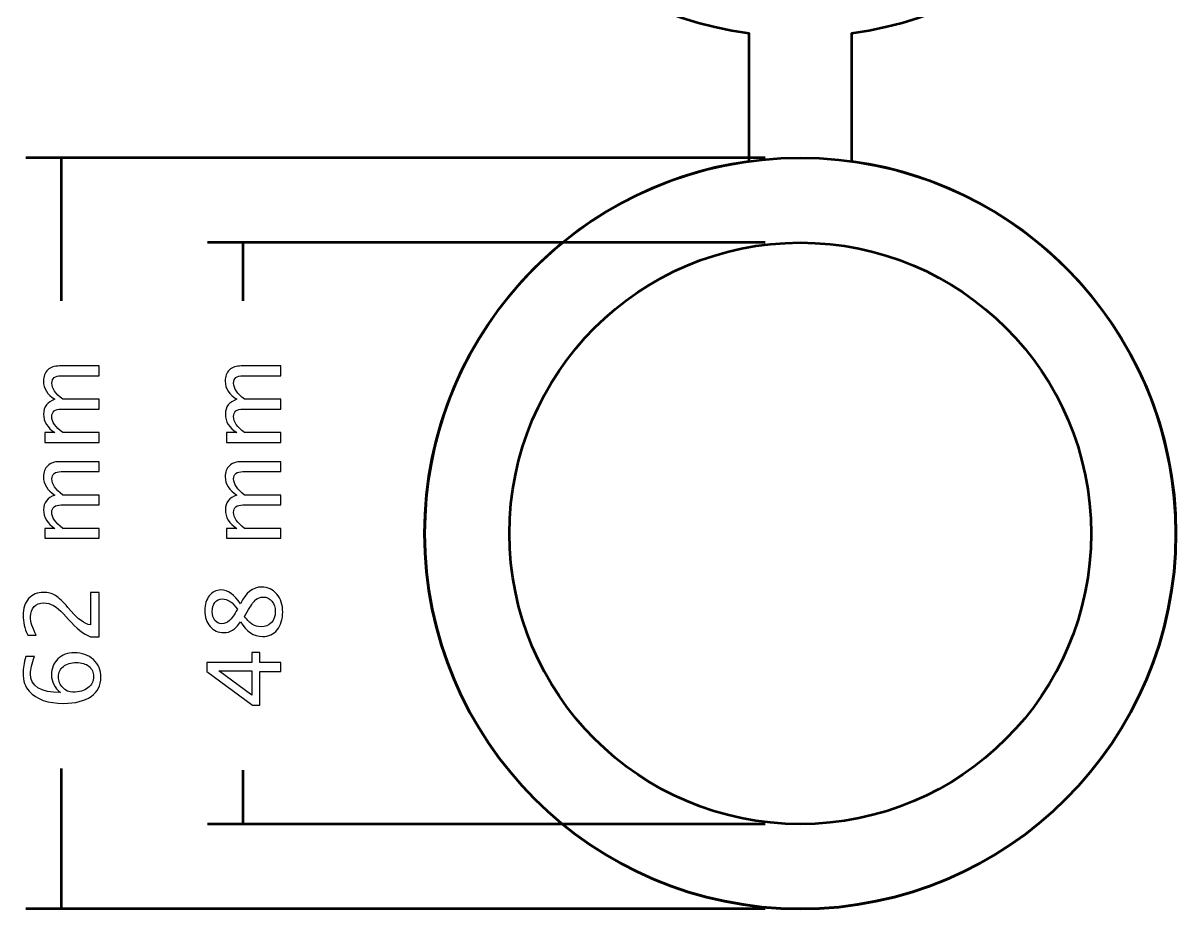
# Model space of a CAD drawing. Header units: centimetres. Extents: x -12.4 to 12.3, y -15.1 to 15.6.
# Drawn here: x -9.41 to 0.1, y -3.1 to 4.21 of the extents above; entities that cross this region are included whole.
import ezdxf

# ---------------------------------------------------------------- set-up
doc = ezdxf.new("R2010")
doc.units = ezdxf.units.CM
doc.header["$MEASUREMENT"] = 0
doc.layers.add('Layer 1', color=7, linetype='Continuous')

msp = doc.modelspace()

# ---------------------------------------------------------------- linework, layer by layer
at = {"layer": 'Layer 1', "color": 4, "lineweight": 53}
msp.add_ellipse((-3, 0), major_axis=(0, 3.1), ratio=1, dxfattribs=at)
at = {"layer": 'Layer 1', "lineweight": 53}
msp.add_ellipse((-3, 0), major_axis=(0, 2.4), ratio=1, dxfattribs=at)
msp.add_open_spline([(-2.575, 3.07087), (-1.06403, 2.86367), (0.1, 1.56789), (0.1, 0), (0.1, 0), (0.1, -1.71209), (-1.28791, -3.1), (-3, -3.1), (-3, -3.1), (-4.71209, -3.1), (-6.1, -1.71209), (-6.1, 0), (-6.1, 0), (-6.1, 1.56789), (-4.93597, 2.86367), (-3.425, 3.07087), (-3.425, 3.07087), (-3.425, 3.07087), (-3.425, 4.12913), (-3.425, 4.12913), (-3.425, 4.12913), (-4.93597, 4.33633), (-6.1, 5.63211), (-6.1, 7.2), (-6.1, 7.2), (-6.1, 8.65344), (-5.09968, 9.87306), (-3.75, 10.20844), (-3.75, 10.20844), (-3.75, 10.20844), (-3.75, 10.7), (-3.75, 10.7), (-3.75, 10.7), (-3.75, 10.7), (-2.25, 10.7), (-2.25, 10.7), (-2.25, 10.7), (-2.25, 10.7), (-2.25, 10.20844), (-2.25, 10.20844), (-2.25, 10.20844), (-0.90032, 9.87306), (0.1, 8.65344), (0.1, 7.2), (0.1, 7.2), (0.1, 5.63211), (-1.06403, 4.33633), (-2.575, 4.12913), (-2.575, 4.12913), (-2.575, 4.12913), (-2.575, 3.07087), (-2.575, 3.07087)], degree=3, knots=[0, 0, 0, 0, 0.0714286, 0.0714286, 0.0714286, 0.0714286, 0.1428571, 0.1428571, 0.1428571, 0.1428571, 0.2142857, 0.2142857, 0.2142857, 0.2142857, 0.2857143, 0.2857143, 0.2857143, 0.2857143, 0.3571429, 0.3571429, 0.3571429, 0.3571429, 0.4285714, 0.4285714, 0.4285714, 0.4285714, 0.5, 0.5, 0.5, 0.5, 0.5714286, 0.5714286, 0.5714286, 0.5714286, 0.6428571, 0.6428571, 0.6428571, 0.6428571, 0.7142857, 0.7142857, 0.7142857, 0.7142857, 0.7857143, 0.7857143, 0.7857143, 0.7857143, 0.8571429, 0.8571429, 0.8571429, 0.8571429, 1, 1, 1, 1], dxfattribs=at)
for points in [[(-3.29106, 3.1), (-3.29106, 3.1), (-9.39106, 3.1), (-9.39106, 3.1)], [(-9.1, 3.1), (-9.1, 3.1), (-9.1, 1.91863), (-9.1, 1.91863)], [(-3.29106, 2.4), (-3.29106, 2.4), (-7.89106, 2.4), (-7.89106, 2.4)], [(-7.6, 2.4), (-7.6, 2.4), (-7.6, 1.91863), (-7.6, 1.91863)], [(-9.1, -1.93952), (-9.1, -1.93952), (-9.1, -3.1), (-9.1, -3.1)], [(-7.6, -1.95307), (-7.6, -1.95307), (-7.6, -2.4), (-7.6, -2.4)], [(-3.29106, -2.4), (-3.29106, -2.4), (-7.89106, -2.4), (-7.89106, -2.4)], [(-3.29106, -3.1), (-3.29106, -3.1), (-9.39106, -3.1), (-9.39106, -3.1)]]:
    msp.add_open_spline(points, degree=3, dxfattribs=at)
at = {"layer": 'Layer 1'}
for points, knots in [([(-8.78631, 0.75057), (-8.78631, 0.75057), (-9.23505, 0.75057), (-9.23505, 0.75057), (-9.23505, 0.75057), (-9.23505, 0.75057), (-9.23505, 0.83185), (-9.23505, 0.83185), (-9.23505, 0.83185), (-9.23505, 0.83185), (-9.15024, 0.83185), (-9.15024, 0.83185), (-9.15024, 0.83185), (-9.21303, 0.8715), (-9.24436, 0.9223), (-9.24436, 0.98453), (-9.24436, 0.98453), (-9.24436, 1.04451), (-9.21303, 1.08529), (-9.15024, 1.10702), (-9.15024, 1.10702), (-9.2136, 1.14554), (-9.24521, 1.19578), (-9.24521, 1.25744), (-9.24521, 1.25744), (-9.24521, 1.29681), (-9.23363, 1.32743), (-9.21035, 1.34931), (-9.21035, 1.34931), (-9.18707, 1.37118), (-9.15447, 1.38219), (-9.11256, 1.38219), (-9.11256, 1.38219), (-9.11256, 1.38219), (-8.78631, 1.38219), (-8.78631, 1.38219), (-8.78631, 1.38219), (-8.78631, 1.38219), (-8.78631, 1.30091), (-8.78631, 1.30091), (-8.78631, 1.30091), (-8.78631, 1.30091), (-9.09915, 1.30091), (-9.09915, 1.30091), (-9.09915, 1.30091), (-9.15024, 1.30091), (-9.17578, 1.28059), (-9.17578, 1.23995), (-9.17578, 1.23995), (-9.17578, 1.19775), (-9.146, 1.15344), (-9.08631, 1.10702), (-9.08631, 1.10702), (-9.08631, 1.10702), (-8.78631, 1.10702), (-8.78631, 1.10702), (-8.78631, 1.10702), (-8.78631, 1.10702), (-8.78631, 1.02574), (-8.78631, 1.02574), (-8.78631, 1.02574), (-8.78631, 1.02574), (-9.09944, 1.02574), (-9.09944, 1.02574), (-9.09944, 1.02574), (-9.15094, 1.02574), (-9.17662, 1.00514), (-9.17662, 0.96379), (-9.17662, 0.96379), (-9.17662, 0.92273), (-9.14671, 0.8787), (-9.08674, 0.83185), (-9.08674, 0.83185), (-9.08674, 0.83185), (-8.78631, 0.83185), (-8.78631, 0.83185), (-8.78631, 0.83185), (-8.78631, 0.83185), (-8.78631, 0.75057), (-8.78631, 0.75057)], [0, 0, 0, 0, 0.047619, 0.047619, 0.047619, 0.047619, 0.0952381, 0.0952381, 0.0952381, 0.0952381, 0.1428571, 0.1428571, 0.1428571, 0.1428571, 0.1904762, 0.1904762, 0.1904762, 0.1904762, 0.2380952, 0.2380952, 0.2380952, 0.2380952, 0.2857143, 0.2857143, 0.2857143, 0.2857143, 0.3333333, 0.3333333, 0.3333333, 0.3333333, 0.3809524, 0.3809524, 0.3809524, 0.3809524, 0.4285714, 0.4285714, 0.4285714, 0.4285714, 0.4761905, 0.4761905, 0.4761905, 0.4761905, 0.5238095, 0.5238095, 0.5238095, 0.5238095, 0.5714286, 0.5714286, 0.5714286, 0.5714286, 0.6190476, 0.6190476, 0.6190476, 0.6190476, 0.6666667, 0.6666667, 0.6666667, 0.6666667, 0.7142857, 0.7142857, 0.7142857, 0.7142857, 0.7619048, 0.7619048, 0.7619048, 0.7619048, 0.8095238, 0.8095238, 0.8095238, 0.8095238, 0.8571429, 0.8571429, 0.8571429, 0.8571429, 0.9047619, 0.9047619, 0.9047619, 0.9047619, 1, 1, 1, 1]), ([(-7.28631, 0.75057), (-7.28631, 0.75057), (-7.73505, 0.75057), (-7.73505, 0.75057), (-7.73505, 0.75057), (-7.73505, 0.75057), (-7.73505, 0.83185), (-7.73505, 0.83185), (-7.73505, 0.83185), (-7.73505, 0.83185), (-7.65024, 0.83185), (-7.65024, 0.83185), (-7.65024, 0.83185), (-7.71303, 0.8715), (-7.74436, 0.9223), (-7.74436, 0.98453), (-7.74436, 0.98453), (-7.74436, 1.04451), (-7.71303, 1.08529), (-7.65024, 1.10702), (-7.65024, 1.10702), (-7.7136, 1.14554), (-7.74521, 1.19578), (-7.74521, 1.25744), (-7.74521, 1.25744), (-7.74521, 1.29681), (-7.73363, 1.32743), (-7.71035, 1.34931), (-7.71035, 1.34931), (-7.68707, 1.37118), (-7.65447, 1.38219), (-7.61256, 1.38219), (-7.61256, 1.38219), (-7.61256, 1.38219), (-7.28631, 1.38219), (-7.28631, 1.38219), (-7.28631, 1.38219), (-7.28631, 1.38219), (-7.28631, 1.30091), (-7.28631, 1.30091), (-7.28631, 1.30091), (-7.28631, 1.30091), (-7.59915, 1.30091), (-7.59915, 1.30091), (-7.59915, 1.30091), (-7.65024, 1.30091), (-7.67578, 1.28059), (-7.67578, 1.23995), (-7.67578, 1.23995), (-7.67578, 1.19775), (-7.646, 1.15344), (-7.58631, 1.10702), (-7.58631, 1.10702), (-7.58631, 1.10702), (-7.28631, 1.10702), (-7.28631, 1.10702), (-7.28631, 1.10702), (-7.28631, 1.10702), (-7.28631, 1.02574), (-7.28631, 1.02574), (-7.28631, 1.02574), (-7.28631, 1.02574), (-7.59944, 1.02574), (-7.59944, 1.02574), (-7.59944, 1.02574), (-7.65094, 1.02574), (-7.67662, 1.00514), (-7.67662, 0.96379), (-7.67662, 0.96379), (-7.67662, 0.92273), (-7.64671, 0.8787), (-7.58674, 0.83185), (-7.58674, 0.83185), (-7.58674, 0.83185), (-7.28631, 0.83185), (-7.28631, 0.83185), (-7.28631, 0.83185), (-7.28631, 0.83185), (-7.28631, 0.75057), (-7.28631, 0.75057)], [0, 0, 0, 0, 0.047619, 0.047619, 0.047619, 0.047619, 0.0952381, 0.0952381, 0.0952381, 0.0952381, 0.1428571, 0.1428571, 0.1428571, 0.1428571, 0.1904762, 0.1904762, 0.1904762, 0.1904762, 0.2380952, 0.2380952, 0.2380952, 0.2380952, 0.2857143, 0.2857143, 0.2857143, 0.2857143, 0.3333333, 0.3333333, 0.3333333, 0.3333333, 0.3809524, 0.3809524, 0.3809524, 0.3809524, 0.4285714, 0.4285714, 0.4285714, 0.4285714, 0.4761905, 0.4761905, 0.4761905, 0.4761905, 0.5238095, 0.5238095, 0.5238095, 0.5238095, 0.5714286, 0.5714286, 0.5714286, 0.5714286, 0.6190476, 0.6190476, 0.6190476, 0.6190476, 0.6666667, 0.6666667, 0.6666667, 0.6666667, 0.7142857, 0.7142857, 0.7142857, 0.7142857, 0.7619048, 0.7619048, 0.7619048, 0.7619048, 0.8095238, 0.8095238, 0.8095238, 0.8095238, 0.8571429, 0.8571429, 0.8571429, 0.8571429, 0.9047619, 0.9047619, 0.9047619, 0.9047619, 1, 1, 1, 1]), ([(-8.78631, -0.03994), (-8.78631, -0.03994), (-9.23505, -0.03994), (-9.23505, -0.03994), (-9.23505, -0.03994), (-9.23505, -0.03994), (-9.23505, 0.04134), (-9.23505, 0.04134), (-9.23505, 0.04134), (-9.23505, 0.04134), (-9.15024, 0.04134), (-9.15024, 0.04134), (-9.15024, 0.04134), (-9.21303, 0.08099), (-9.24436, 0.13179), (-9.24436, 0.19402), (-9.24436, 0.19402), (-9.24436, 0.254), (-9.21303, 0.29478), (-9.15024, 0.31651), (-9.15024, 0.31651), (-9.2136, 0.35503), (-9.24521, 0.40527), (-9.24521, 0.46693), (-9.24521, 0.46693), (-9.24521, 0.5063), (-9.23363, 0.53692), (-9.21035, 0.5588), (-9.21035, 0.5588), (-9.18707, 0.58067), (-9.15447, 0.59168), (-9.11256, 0.59168), (-9.11256, 0.59168), (-9.11256, 0.59168), (-8.78631, 0.59168), (-8.78631, 0.59168), (-8.78631, 0.59168), (-8.78631, 0.59168), (-8.78631, 0.5104), (-8.78631, 0.5104), (-8.78631, 0.5104), (-8.78631, 0.5104), (-9.09915, 0.5104), (-9.09915, 0.5104), (-9.09915, 0.5104), (-9.15024, 0.5104), (-9.17578, 0.49008), (-9.17578, 0.44944), (-9.17578, 0.44944), (-9.17578, 0.40724), (-9.146, 0.36293), (-9.08631, 0.31651), (-9.08631, 0.31651), (-9.08631, 0.31651), (-8.78631, 0.31651), (-8.78631, 0.31651), (-8.78631, 0.31651), (-8.78631, 0.31651), (-8.78631, 0.23523), (-8.78631, 0.23523), (-8.78631, 0.23523), (-8.78631, 0.23523), (-9.09944, 0.23523), (-9.09944, 0.23523), (-9.09944, 0.23523), (-9.15094, 0.23523), (-9.17662, 0.21463), (-9.17662, 0.17328), (-9.17662, 0.17328), (-9.17662, 0.13222), (-9.14671, 0.08819), (-9.08674, 0.04134), (-9.08674, 0.04134), (-9.08674, 0.04134), (-8.78631, 0.04134), (-8.78631, 0.04134), (-8.78631, 0.04134), (-8.78631, 0.04134), (-8.78631, -0.03994), (-8.78631, -0.03994)], [0, 0, 0, 0, 0.047619, 0.047619, 0.047619, 0.047619, 0.0952381, 0.0952381, 0.0952381, 0.0952381, 0.1428571, 0.1428571, 0.1428571, 0.1428571, 0.1904762, 0.1904762, 0.1904762, 0.1904762, 0.2380952, 0.2380952, 0.2380952, 0.2380952, 0.2857143, 0.2857143, 0.2857143, 0.2857143, 0.3333333, 0.3333333, 0.3333333, 0.3333333, 0.3809524, 0.3809524, 0.3809524, 0.3809524, 0.4285714, 0.4285714, 0.4285714, 0.4285714, 0.4761905, 0.4761905, 0.4761905, 0.4761905, 0.5238095, 0.5238095, 0.5238095, 0.5238095, 0.5714286, 0.5714286, 0.5714286, 0.5714286, 0.6190476, 0.6190476, 0.6190476, 0.6190476, 0.6666667, 0.6666667, 0.6666667, 0.6666667, 0.7142857, 0.7142857, 0.7142857, 0.7142857, 0.7619048, 0.7619048, 0.7619048, 0.7619048, 0.8095238, 0.8095238, 0.8095238, 0.8095238, 0.8571429, 0.8571429, 0.8571429, 0.8571429, 0.9047619, 0.9047619, 0.9047619, 0.9047619, 1, 1, 1, 1]), ([(-7.28631, -0.03994), (-7.28631, -0.03994), (-7.73505, -0.03994), (-7.73505, -0.03994), (-7.73505, -0.03994), (-7.73505, -0.03994), (-7.73505, 0.04134), (-7.73505, 0.04134), (-7.73505, 0.04134), (-7.73505, 0.04134), (-7.65024, 0.04134), (-7.65024, 0.04134), (-7.65024, 0.04134), (-7.71303, 0.08099), (-7.74436, 0.13179), (-7.74436, 0.19402), (-7.74436, 0.19402), (-7.74436, 0.254), (-7.71303, 0.29478), (-7.65024, 0.31651), (-7.65024, 0.31651), (-7.7136, 0.35503), (-7.74521, 0.40527), (-7.74521, 0.46693), (-7.74521, 0.46693), (-7.74521, 0.5063), (-7.73363, 0.53692), (-7.71035, 0.5588), (-7.71035, 0.5588), (-7.68707, 0.58067), (-7.65447, 0.59168), (-7.61256, 0.59168), (-7.61256, 0.59168), (-7.61256, 0.59168), (-7.28631, 0.59168), (-7.28631, 0.59168), (-7.28631, 0.59168), (-7.28631, 0.59168), (-7.28631, 0.5104), (-7.28631, 0.5104), (-7.28631, 0.5104), (-7.28631, 0.5104), (-7.59915, 0.5104), (-7.59915, 0.5104), (-7.59915, 0.5104), (-7.65024, 0.5104), (-7.67578, 0.49008), (-7.67578, 0.44944), (-7.67578, 0.44944), (-7.67578, 0.40724), (-7.646, 0.36293), (-7.58631, 0.31651), (-7.58631, 0.31651), (-7.58631, 0.31651), (-7.28631, 0.31651), (-7.28631, 0.31651), (-7.28631, 0.31651), (-7.28631, 0.31651), (-7.28631, 0.23523), (-7.28631, 0.23523), (-7.28631, 0.23523), (-7.28631, 0.23523), (-7.59944, 0.23523), (-7.59944, 0.23523), (-7.59944, 0.23523), (-7.65094, 0.23523), (-7.67662, 0.21463), (-7.67662, 0.17328), (-7.67662, 0.17328), (-7.67662, 0.13222), (-7.64671, 0.08819), (-7.58674, 0.04134), (-7.58674, 0.04134), (-7.58674, 0.04134), (-7.28631, 0.04134), (-7.28631, 0.04134), (-7.28631, 0.04134), (-7.28631, 0.04134), (-7.28631, -0.03994), (-7.28631, -0.03994)], [0, 0, 0, 0, 0.047619, 0.047619, 0.047619, 0.047619, 0.0952381, 0.0952381, 0.0952381, 0.0952381, 0.1428571, 0.1428571, 0.1428571, 0.1428571, 0.1904762, 0.1904762, 0.1904762, 0.1904762, 0.2380952, 0.2380952, 0.2380952, 0.2380952, 0.2857143, 0.2857143, 0.2857143, 0.2857143, 0.3333333, 0.3333333, 0.3333333, 0.3333333, 0.3809524, 0.3809524, 0.3809524, 0.3809524, 0.4285714, 0.4285714, 0.4285714, 0.4285714, 0.4761905, 0.4761905, 0.4761905, 0.4761905, 0.5238095, 0.5238095, 0.5238095, 0.5238095, 0.5714286, 0.5714286, 0.5714286, 0.5714286, 0.6190476, 0.6190476, 0.6190476, 0.6190476, 0.6666667, 0.6666667, 0.6666667, 0.6666667, 0.7142857, 0.7142857, 0.7142857, 0.7142857, 0.7619048, 0.7619048, 0.7619048, 0.7619048, 0.8095238, 0.8095238, 0.8095238, 0.8095238, 0.8571429, 0.8571429, 0.8571429, 0.8571429, 0.9047619, 0.9047619, 0.9047619, 0.9047619, 1, 1, 1, 1]), ([(-7.61947, -0.7297), (-7.6429, -0.76328), (-7.66463, -0.78671), (-7.68481, -0.79983), (-7.68481, -0.79983), (-7.70485, -0.81295), (-7.72912, -0.81944), (-7.75748, -0.81944), (-7.75748, -0.81944), (-7.80377, -0.81944), (-7.8413, -0.80251), (-7.87023, -0.76878), (-7.87023, -0.76878), (-7.89916, -0.73492), (-7.91369, -0.69075), (-7.91369, -0.63628), (-7.91369, -0.63628), (-7.91369, -0.58604), (-7.90142, -0.54526), (-7.87686, -0.51408), (-7.87686, -0.51408), (-7.85245, -0.48289), (-7.82056, -0.46723), (-7.78147, -0.46723), (-7.78147, -0.46723), (-7.7222, -0.46723), (-7.66816, -0.50519), (-7.61947, -0.58096), (-7.61947, -0.58096), (-7.57432, -0.48882), (-7.51604, -0.44267), (-7.44464, -0.44267), (-7.44464, -0.44267), (-7.3937, -0.44267), (-7.35207, -0.46201), (-7.31961, -0.50053), (-7.31961, -0.50053), (-7.2873, -0.53905), (-7.27107, -0.58858), (-7.27107, -0.64926), (-7.27107, -0.64926), (-7.27107, -0.7098), (-7.28631, -0.75862), (-7.31679, -0.79588), (-7.31679, -0.79588), (-7.34713, -0.83299), (-7.3872, -0.85162), (-7.43674, -0.85162), (-7.43674, -0.85162), (-7.51011, -0.85162), (-7.57093, -0.81098), (-7.61947, -0.7297)], [0, 0, 0, 0, 0.0714286, 0.0714286, 0.0714286, 0.0714286, 0.1428571, 0.1428571, 0.1428571, 0.1428571, 0.2142857, 0.2142857, 0.2142857, 0.2142857, 0.2857143, 0.2857143, 0.2857143, 0.2857143, 0.3571429, 0.3571429, 0.3571429, 0.3571429, 0.4285714, 0.4285714, 0.4285714, 0.4285714, 0.5, 0.5, 0.5, 0.5, 0.5714286, 0.5714286, 0.5714286, 0.5714286, 0.6428571, 0.6428571, 0.6428571, 0.6428571, 0.7142857, 0.7142857, 0.7142857, 0.7142857, 0.7857143, 0.7857143, 0.7857143, 0.7857143, 0.8571429, 0.8571429, 0.8571429, 0.8571429, 1, 1, 1, 1]), ([(-8.78631, -0.85416), (-8.78631, -0.85416), (-8.85743, -0.85416), (-8.85743, -0.85416), (-8.85743, -0.85416), (-8.91289, -0.83045), (-8.97342, -0.78261), (-9.03876, -0.7105), (-9.03876, -0.7105), (-9.03876, -0.7105), (-9.08053, -0.66394), (-9.08053, -0.66394), (-9.08053, -0.66394), (-9.135, -0.60397), (-9.1889, -0.57391), (-9.24252, -0.57391), (-9.24252, -0.57391), (-9.27667, -0.57391), (-9.30363, -0.58421), (-9.32324, -0.60467), (-9.32324, -0.60467), (-9.34285, -0.62513), (-9.35273, -0.6535), (-9.35273, -0.68948), (-9.35273, -0.68948), (-9.35273, -0.73153), (-9.33665, -0.78134), (-9.30447, -0.83892), (-9.30447, -0.83892), (-9.30447, -0.83892), (-9.37559, -0.83892), (-9.37559, -0.83892), (-9.37559, -0.83892), (-9.40099, -0.78459), (-9.41369, -0.73054), (-9.41369, -0.67664), (-9.41369, -0.67664), (-9.41369, -0.61935), (-9.39831, -0.57334), (-9.36741, -0.53863), (-9.36741, -0.53863), (-9.3365, -0.50406), (-9.29558, -0.4867), (-9.2445, -0.4867), (-9.2445, -0.4867), (-9.20781, -0.4867), (-9.17521, -0.49545), (-9.14685, -0.51295), (-9.14685, -0.51295), (-9.11835, -0.53059), (-9.08391, -0.56318), (-9.04327, -0.61102), (-9.04327, -0.61102), (-9.04327, -0.61102), (-9.01646, -0.64249), (-9.01646, -0.64249), (-9.01646, -0.64249), (-8.96087, -0.70796), (-8.90795, -0.74578), (-8.85743, -0.75594), (-8.85743, -0.75594), (-8.85743, -0.75594), (-8.85743, -0.48924), (-8.85743, -0.48924), (-8.85743, -0.48924), (-8.85743, -0.48924), (-8.78631, -0.48924), (-8.78631, -0.48924), (-8.78631, -0.48924), (-8.78631, -0.48924), (-8.78631, -0.85416), (-8.78631, -0.85416)], [0, 0, 0, 0, 0.0526316, 0.0526316, 0.0526316, 0.0526316, 0.1052632, 0.1052632, 0.1052632, 0.1052632, 0.1578947, 0.1578947, 0.1578947, 0.1578947, 0.2105263, 0.2105263, 0.2105263, 0.2105263, 0.2631579, 0.2631579, 0.2631579, 0.2631579, 0.3157895, 0.3157895, 0.3157895, 0.3157895, 0.3684211, 0.3684211, 0.3684211, 0.3684211, 0.4210526, 0.4210526, 0.4210526, 0.4210526, 0.4736842, 0.4736842, 0.4736842, 0.4736842, 0.5263158, 0.5263158, 0.5263158, 0.5263158, 0.5789474, 0.5789474, 0.5789474, 0.5789474, 0.6315789, 0.6315789, 0.6315789, 0.6315789, 0.6842105, 0.6842105, 0.6842105, 0.6842105, 0.7368421, 0.7368421, 0.7368421, 0.7368421, 0.7894737, 0.7894737, 0.7894737, 0.7894737, 0.8421053, 0.8421053, 0.8421053, 0.8421053, 0.8947368, 0.8947368, 0.8947368, 0.8947368, 1, 1, 1, 1]), ([(-7.64502, -0.6264), (-7.68269, -0.56939), (-7.72446, -0.54089), (-7.77061, -0.54089), (-7.77061, -0.54089), (-7.7953, -0.54089), (-7.81506, -0.55048), (-7.83015, -0.56953), (-7.83015, -0.56953), (-7.84525, -0.58873), (-7.85273, -0.6137), (-7.85273, -0.64461), (-7.85273, -0.64461), (-7.85273, -0.67452), (-7.84539, -0.69893), (-7.83058, -0.7177), (-7.83058, -0.7177), (-7.81576, -0.73647), (-7.79657, -0.74578), (-7.77315, -0.74578), (-7.77315, -0.74578), (-7.75014, -0.74578), (-7.72968, -0.73732), (-7.71134, -0.72038), (-7.71134, -0.72038), (-7.69313, -0.70345), (-7.67098, -0.67212), (-7.64502, -0.6264)], [0, 0, 0, 0, 0.125, 0.125, 0.125, 0.125, 0.25, 0.25, 0.25, 0.25, 0.375, 0.375, 0.375, 0.375, 0.5, 0.5, 0.5, 0.5, 0.625, 0.625, 0.625, 0.625, 0.75, 0.75, 0.75, 0.75, 1, 1, 1, 1]), ([(-7.58645, -0.68539), (-7.56105, -0.71841), (-7.5389, -0.74084), (-7.51999, -0.7527), (-7.51999, -0.7527), (-7.50108, -0.76441), (-7.47766, -0.77034), (-7.44944, -0.77034), (-7.44944, -0.77034), (-7.41444, -0.77034), (-7.38608, -0.75905), (-7.36449, -0.73633), (-7.36449, -0.73633), (-7.3429, -0.71361), (-7.33203, -0.68383), (-7.33203, -0.64672), (-7.33203, -0.64672), (-7.33203, -0.61102), (-7.3412, -0.58195), (-7.35969, -0.55952), (-7.35969, -0.55952), (-7.37817, -0.53694), (-7.40216, -0.52565), (-7.43166, -0.52565), (-7.43166, -0.52565), (-7.45536, -0.52565), (-7.47554, -0.53256), (-7.49191, -0.54653), (-7.49191, -0.54653), (-7.50828, -0.5605), (-7.52832, -0.58746), (-7.55202, -0.62739), (-7.55202, -0.62739), (-7.55202, -0.62739), (-7.58645, -0.68539), (-7.58645, -0.68539)], [0, 0, 0, 0, 0.1, 0.1, 0.1, 0.1, 0.2, 0.2, 0.2, 0.2, 0.3, 0.3, 0.3, 0.3, 0.4, 0.4, 0.4, 0.4, 0.5, 0.5, 0.5, 0.5, 0.6, 0.6, 0.6, 0.6, 0.7, 0.7, 0.7, 0.7, 0.8, 0.8, 0.8, 0.8, 1, 1, 1, 1]), ([(-9.10353, -1.31418), (-9.15391, -1.27524), (-9.17916, -1.22627), (-9.17916, -1.16729), (-9.17916, -1.16729), (-9.17916, -1.1138), (-9.16138, -1.07006), (-9.12597, -1.03591), (-9.12597, -1.03591), (-9.09055, -1.0019), (-9.04525, -0.98483), (-8.98979, -0.98483), (-8.98979, -0.98483), (-8.92615, -0.98483), (-8.8738, -1.00388), (-8.83274, -1.04212), (-8.83274, -1.04212), (-8.79167, -1.08036), (-8.77107, -1.1289), (-8.77107, -1.18803), (-8.77107, -1.18803), (-8.77107, -1.2552), (-8.7983, -1.30797), (-8.85263, -1.34593), (-8.85263, -1.34593), (-8.9071, -1.38403), (-8.98231, -1.40308), (-9.07855, -1.40308), (-9.07855, -1.40308), (-9.20809, -1.40308), (-9.30306, -1.36978), (-9.36374, -1.30332), (-9.36374, -1.30332), (-9.39704, -1.26719), (-9.41369, -1.21724), (-9.41369, -1.1536), (-9.41369, -1.1536), (-9.41369, -1.11663), (-9.40607, -1.07077), (-9.39083, -1.01615), (-9.39083, -1.01615), (-9.39083, -1.01615), (-9.31971, -1.01615), (-9.31971, -1.01615), (-9.31971, -1.01615), (-9.34173, -1.07387), (-9.35273, -1.12128), (-9.35273, -1.15854), (-9.35273, -1.15854), (-9.35273, -1.26225), (-9.26962, -1.31418), (-9.10353, -1.31418)], [0, 0, 0, 0, 0.0714286, 0.0714286, 0.0714286, 0.0714286, 0.1428571, 0.1428571, 0.1428571, 0.1428571, 0.2142857, 0.2142857, 0.2142857, 0.2142857, 0.2857143, 0.2857143, 0.2857143, 0.2857143, 0.3571429, 0.3571429, 0.3571429, 0.3571429, 0.4285714, 0.4285714, 0.4285714, 0.4285714, 0.5, 0.5, 0.5, 0.5, 0.5714286, 0.5714286, 0.5714286, 0.5714286, 0.6428571, 0.6428571, 0.6428571, 0.6428571, 0.7142857, 0.7142857, 0.7142857, 0.7142857, 0.7857143, 0.7857143, 0.7857143, 0.7857143, 0.8571429, 0.8571429, 0.8571429, 0.8571429, 1, 1, 1, 1]), ([(-7.28631, -1.14062), (-7.28631, -1.14062), (-7.45988, -1.14062), (-7.45988, -1.14062), (-7.45988, -1.14062), (-7.45988, -1.14062), (-7.45988, -1.41663), (-7.45988, -1.41663), (-7.45988, -1.41663), (-7.45988, -1.41663), (-7.52168, -1.41663), (-7.52168, -1.41663), (-7.52168, -1.41663), (-7.52168, -1.41663), (-7.89845, -1.14062), (-7.89845, -1.14062), (-7.89845, -1.14062), (-7.89845, -1.14062), (-7.89845, -1.06442), (-7.89845, -1.06442), (-7.89845, -1.06442), (-7.89845, -1.06442), (-7.52676, -1.06442), (-7.52676, -1.06442), (-7.52676, -1.06442), (-7.52676, -1.06442), (-7.52676, -0.98229), (-7.52676, -0.98229), (-7.52676, -0.98229), (-7.52676, -0.98229), (-7.45988, -0.98229), (-7.45988, -0.98229), (-7.45988, -0.98229), (-7.45988, -0.98229), (-7.45988, -1.06442), (-7.45988, -1.06442), (-7.45988, -1.06442), (-7.45988, -1.06442), (-7.28631, -1.06442), (-7.28631, -1.06442), (-7.28631, -1.06442), (-7.28631, -1.06442), (-7.28631, -1.14062), (-7.28631, -1.14062)], [0, 0, 0, 0, 0.0833333, 0.0833333, 0.0833333, 0.0833333, 0.1666667, 0.1666667, 0.1666667, 0.1666667, 0.25, 0.25, 0.25, 0.25, 0.3333333, 0.3333333, 0.3333333, 0.3333333, 0.4166667, 0.4166667, 0.4166667, 0.4166667, 0.5, 0.5, 0.5, 0.5, 0.5833333, 0.5833333, 0.5833333, 0.5833333, 0.6666667, 0.6666667, 0.6666667, 0.6666667, 0.75, 0.75, 0.75, 0.75, 0.8333333, 0.8333333, 0.8333333, 0.8333333, 1, 1, 1, 1]), ([(-8.97371, -1.06611), (-9.019, -1.06611), (-9.05485, -1.07655), (-9.08123, -1.09758), (-9.08123, -1.09758), (-9.10762, -1.1186), (-9.12074, -1.14739), (-9.12074, -1.18394), (-9.12074, -1.18394), (-9.12074, -1.21879), (-9.10917, -1.24857), (-9.08589, -1.2734), (-9.08589, -1.2734), (-9.06275, -1.29838), (-9.03481, -1.3108), (-9.00221, -1.3108), (-9.00221, -1.3108), (-8.95085, -1.3108), (-8.90964, -1.29894), (-8.8786, -1.27538), (-8.8786, -1.27538), (-8.84755, -1.25167), (-8.83203, -1.22034), (-8.83203, -1.1814), (-8.83203, -1.1814), (-8.83203, -1.14598), (-8.84473, -1.1179), (-8.87013, -1.09715), (-8.87013, -1.09715), (-8.89553, -1.07641), (-8.9301, -1.06611), (-8.97371, -1.06611)], [0, 0, 0, 0, 0.1111111, 0.1111111, 0.1111111, 0.1111111, 0.2222222, 0.2222222, 0.2222222, 0.2222222, 0.3333333, 0.3333333, 0.3333333, 0.3333333, 0.4444444, 0.4444444, 0.4444444, 0.4444444, 0.5555556, 0.5555556, 0.5555556, 0.5555556, 0.6666667, 0.6666667, 0.6666667, 0.6666667, 0.7777778, 0.7777778, 0.7777778, 0.7777778, 1, 1, 1, 1]), ([(-7.52676, -1.33634), (-7.52676, -1.33634), (-7.52676, -1.13554), (-7.52676, -1.13554), (-7.52676, -1.13554), (-7.52676, -1.13554), (-7.79798, -1.13554), (-7.79798, -1.13554), (-7.79798, -1.13554), (-7.79798, -1.13554), (-7.52676, -1.33634), (-7.52676, -1.33634)], [0, 0, 0, 0, 0.25, 0.25, 0.25, 0.25, 0.5, 0.5, 0.5, 0.5, 1, 1, 1, 1])]:
    msp.add_open_spline(points, degree=3, knots=knots, dxfattribs=at)

doc.saveas('drawing.dxf')
